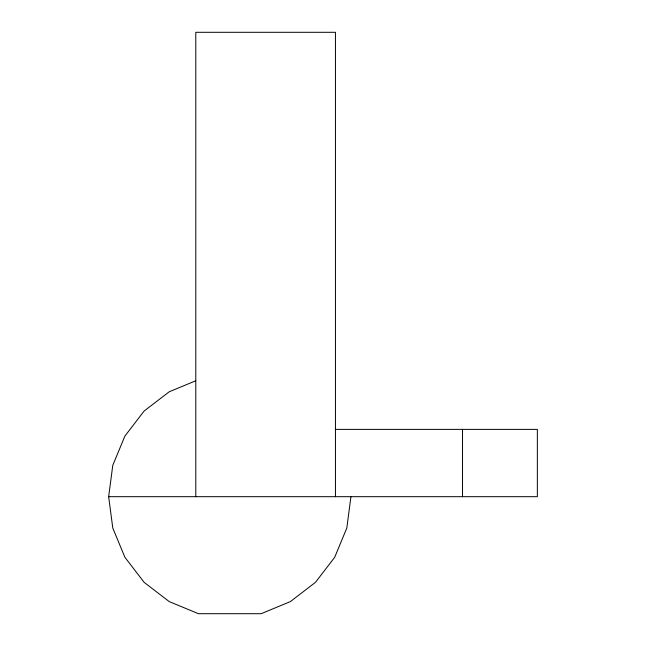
<?xml version="1.0" encoding="UTF-8"?>
<svg xmlns="http://www.w3.org/2000/svg" width="646" height="646" viewBox="0 0 646 646"><rect width="100%" height="100%" fill="white"/><g stroke="black" fill="none" stroke-linecap="round" stroke-linejoin="round"><path stroke-width="0.97" d="M350.94 496.685L346.813 528.04L334.709 557.256L315.458 582.345L290.369 601.596L261.154 613.7L198.443 613.7L169.228 601.596L144.131 582.345L124.88 557.256L112.784 528.04L108.649 496.685L112.784 465.33L124.88 436.115L144.131 411.026L169.228 391.767L195.706 380.801M335.444 429.38L537.351 429.38L537.351 496.685L108.649 496.685M462.52 429.38L462.52 496.685M335.444 496.685L335.444 32.3L195.786 32.3L195.786 496.685"/></g></svg>
